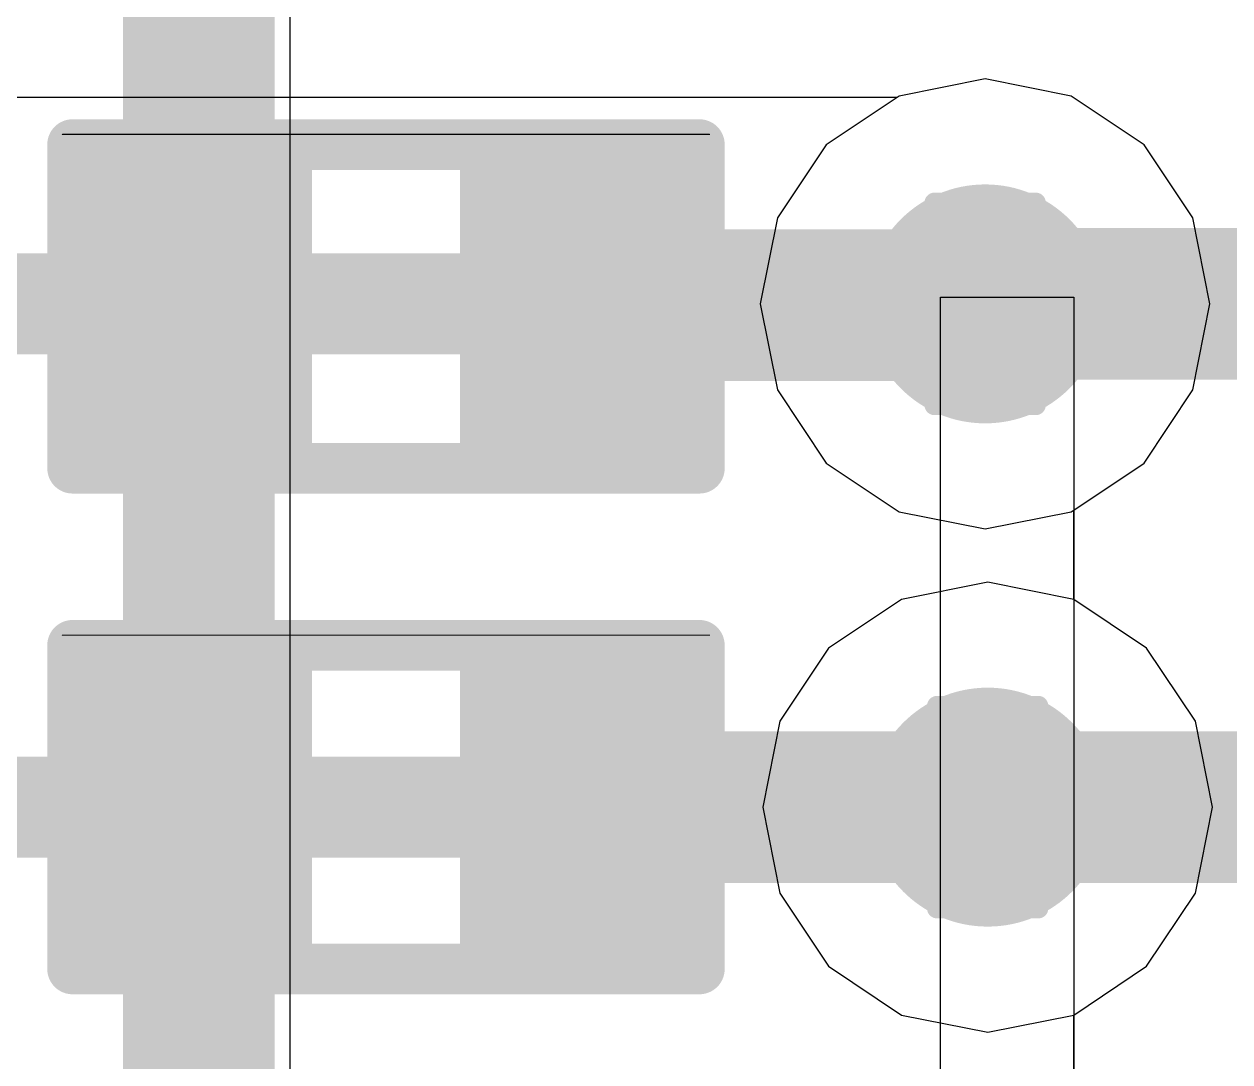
# Model space of a CAD drawing. Header units: inches. Extents: x 0 to 198, y 0 to 199.
# Drawn here: x 3.1088 to 3.228, y 2.4573 to 2.5599 of the extents above; entities that cross this region are included whole.
import ezdxf

# ---------------------------------------------------------------- set-up
doc = ezdxf.new("R2010")
doc.units = ezdxf.units.IN
doc.header["$MEASUREMENT"] = 0
for name, color, linetype in [('Bottom Layer', 5, 'Continuous'), ('Drill Drawing', 1, 'Continuous'), ('Layer 1', 16, 'Continuous'), ('Layer 2', 76, 'Continuous'), ('Top Layer', 1, 'Continuous'), ('Top Overlay', 2, 'Continuous'), ('Top Paste', 8, 'Continuous'), ('Top Solder', 216, 'Continuous'), ('Via Holes', 16, 'Continuous')]:
    doc.layers.add(name, color=color, linetype=linetype)

# ---------------------------------------------------------------- blocks, each defined once
blk = doc.blocks.new('R___0402_115')
at = {"layer": 'Top Layer'}
for points in [[(-0.0275, -0.0125), (-0.0275, 0.0125), (-0.0095, 0.0125), (-0.0095, -0.0125)], [(0.0095, -0.0125), (0.0095, 0.0125), (0.0275, 0.0125), (0.0275, -0.0125)]]:
    blk.add_hatch(color=1, dxfattribs=at).paths.add_polyline_path(points)
at = {"layer": 'Top Paste'}
for points in [[(-0.0275, -0.0125), (-0.0275, 0.0125), (-0.0095, 0.0125), (-0.0095, -0.0125)], [(0.0095, -0.0125), (0.0095, 0.0125), (0.0275, 0.0125), (0.0275, -0.0125)]]:
    blk.add_hatch(color=8, dxfattribs=at).paths.add_polyline_path(points)
at = {"layer": 'Top Solder'}
for points in [[(-0.02967, -0.01467), (-0.02967, 0.01467), (-0.00733, 0.01467), (-0.00733, -0.01467)], [(0.00733, -0.01467), (0.00733, 0.01467), (0.02967, 0.01467), (0.02967, -0.01467)]]:
    blk.add_hatch(color=216, dxfattribs=at).paths.add_polyline_path(points)
at = {"layer": 'Top Overlay'}
for points in [[(0.031, 0.016, 0.005, 0.005, 0), (-0.031, 0.016, 0.005, 0.005, 0)], [(-0.031, 0.016, 0.005, 0.005, 0), (-0.031, -0.016, 0.005, 0.005, 0)], [(0.031, 0.016, 0.005, 0.005, 0), (0.031, -0.016, 0.005, 0.005, 0)], [(0.031, -0.016, 0.005, 0.005, 0), (-0.031, -0.016, 0.005, 0.005, 0)], [(0.032, -0.017, 0.000127, 0.000127, 0), (-0.032, -0.017, 0.000127, 0.000127, 0)]]:
    blk.add_lwpolyline(points, format="xyseb", dxfattribs=at)
for points in [[(-0.03225, 0.016, 0.0025, 0.0025, 1), (-0.02975, 0.016, 0.0025, 0.0025, 1)], [(-0.03225, 0.016, 0.0025, 0.0025, 1), (-0.02975, 0.016, 0.0025, 0.0025, 1)], [(0.02975, 0.016, 0.0025, 0.0025, 1), (0.03225, 0.016, 0.0025, 0.0025, 1)], [(0.02975, 0.016, 0.0025, 0.0025, 1), (0.03225, 0.016, 0.0025, 0.0025, 1)], [(-0.03225, -0.016, 0.0025, 0.0025, 1), (-0.02975, -0.016, 0.0025, 0.0025, 1)], [(-0.03225, -0.016, 0.0025, 0.0025, 1), (-0.02975, -0.016, 0.0025, 0.0025, 1)], [(0.02975, -0.016, 0.0025, 0.0025, 1), (0.03225, -0.016, 0.0025, 0.0025, 1)], [(0.02975, -0.016, 0.0025, 0.0025, 1), (0.03225, -0.016, 0.0025, 0.0025, 1)], [(-0.03203, -0.017, 0.0000635, 0.0000635, 1), (-0.03197, -0.017, 0.0000635, 0.0000635, 1)], [(0.03197, -0.017, 0.0000635, 0.0000635, 1), (0.03203, -0.017, 0.0000635, 0.0000635, 1)]]:
    blk.add_lwpolyline(points, format="xyseb", close=True, dxfattribs=at)
blk = doc.blocks.new('R___0402_119')
at = {"layer": 'Top Layer'}
for points in [[(-0.0275, -0.0125), (-0.0275, 0.0125), (-0.0095, 0.0125), (-0.0095, -0.0125)], [(0.0095, -0.0125), (0.0095, 0.0125), (0.0275, 0.0125), (0.0275, -0.0125)]]:
    blk.add_hatch(color=1, dxfattribs=at).paths.add_polyline_path(points)
at = {"layer": 'Top Paste'}
for points in [[(-0.0275, -0.0125), (-0.0275, 0.0125), (-0.0095, 0.0125), (-0.0095, -0.0125)], [(0.0095, -0.0125), (0.0095, 0.0125), (0.0275, 0.0125), (0.0275, -0.0125)]]:
    blk.add_hatch(color=8, dxfattribs=at).paths.add_polyline_path(points)
at = {"layer": 'Top Solder'}
for points in [[(-0.02967, -0.01467), (-0.02967, 0.01467), (-0.00733, 0.01467), (-0.00733, -0.01467)], [(0.00733, -0.01467), (0.00733, 0.01467), (0.02967, 0.01467), (0.02967, -0.01467)]]:
    blk.add_hatch(color=216, dxfattribs=at).paths.add_polyline_path(points)
at = {"layer": 'Top Overlay'}
for points in [[(0.031, 0.016, 0.005, 0.005, 0), (-0.031, 0.016, 0.005, 0.005, 0)], [(-0.031, 0.016, 0.005, 0.005, 0), (-0.031, -0.016, 0.005, 0.005, 0)], [(0.031, 0.016, 0.005, 0.005, 0), (0.031, -0.016, 0.005, 0.005, 0)], [(0.031, -0.016, 0.005, 0.005, 0), (-0.031, -0.016, 0.005, 0.005, 0)], [(0.032, -0.017, 0.000127, 0.000127, 0), (-0.032, -0.017, 0.000127, 0.000127, 0)]]:
    blk.add_lwpolyline(points, format="xyseb", dxfattribs=at)
for points in [[(-0.03225, 0.016, 0.0025, 0.0025, 1), (-0.02975, 0.016, 0.0025, 0.0025, 1)], [(-0.03225, 0.016, 0.0025, 0.0025, 1), (-0.02975, 0.016, 0.0025, 0.0025, 1)], [(0.02975, 0.016, 0.0025, 0.0025, 1), (0.03225, 0.016, 0.0025, 0.0025, 1)], [(0.02975, 0.016, 0.0025, 0.0025, 1), (0.03225, 0.016, 0.0025, 0.0025, 1)], [(-0.03225, -0.016, 0.0025, 0.0025, 1), (-0.02975, -0.016, 0.0025, 0.0025, 1)], [(-0.03225, -0.016, 0.0025, 0.0025, 1), (-0.02975, -0.016, 0.0025, 0.0025, 1)], [(0.02975, -0.016, 0.0025, 0.0025, 1), (0.03225, -0.016, 0.0025, 0.0025, 1)], [(0.02975, -0.016, 0.0025, 0.0025, 1), (0.03225, -0.016, 0.0025, 0.0025, 1)], [(-0.03203, -0.017, 0.0000635, 0.0000635, 1), (-0.03197, -0.017, 0.0000635, 0.0000635, 1)], [(0.03197, -0.017, 0.0000635, 0.0000635, 1), (0.03203, -0.017, 0.0000635, 0.0000635, 1)]]:
    blk.add_lwpolyline(points, format="xyseb", close=True, dxfattribs=at)

msp = doc.modelspace()

# ---------------------------------------------------------------- hatches: boundary and pattern name
at = {"layer": 'Bottom Layer'}
h = msp.add_hatch(color=5, dxfattribs=at)
edge = h.paths.add_edge_path()
edge.add_arc((3.20384, 2.53228), 0.01181, 0, 360)
h = msp.add_hatch(color=5, dxfattribs=at)
edge = h.paths.add_edge_path()
edge.add_arc((3.20409, 2.48253), 0.01181, 0, 360)
at = {"layer": 'Layer 1'}
h = msp.add_hatch(color=16, dxfattribs=at)
edge = h.paths.add_edge_path()
edge.add_arc((3.20384, 2.53228), 0.01181, 0, 360)
h = msp.add_hatch(color=16, dxfattribs=at)
edge = h.paths.add_edge_path()
edge.add_arc((3.20409, 2.48253), 0.01181, 0, 360)
at = {"layer": 'Layer 2'}
h = msp.add_hatch(color=76, dxfattribs=at)
edge = h.paths.add_edge_path()
edge.add_arc((3.20384, 2.53228), 0.01181, 0, 360)
h = msp.add_hatch(color=76, dxfattribs=at)
edge = h.paths.add_edge_path()
edge.add_arc((3.20409, 2.48253), 0.01181, 0, 360)
at = {"layer": 'Top Layer'}
h = msp.add_hatch(color=1, dxfattribs=at)
edge = h.paths.add_edge_path()
edge.add_arc((3.20384, 2.53228), 0.01181, 0, 360)
h = msp.add_hatch(color=1, dxfattribs=at)
edge = h.paths.add_edge_path()
edge.add_arc((3.20409, 2.48253), 0.01181, 0, 360)
at = {"layer": 'Via Holes'}
h = msp.add_hatch(color=7, dxfattribs=at)
edge = h.paths.add_edge_path()
edge.add_arc((3.20384, 2.53228), 0.00591, 0, 360)
h = msp.add_hatch(color=7, dxfattribs=at)
edge = h.paths.add_edge_path()
edge.add_arc((3.20409, 2.48253), 0.00591, 0, 360)

# ---------------------------------------------------------------- linework, layer by layer
at = {"layer": 'Bottom Layer'}
for p, q in [((3.20384, 2.55452), (3.19533, 2.55282)), ((3.21235, 2.55282), (3.20384, 2.55452)), ((3.1951, 2.55267), (2.93139, 2.55267)), ((3.19533, 2.55282), (3.1951, 2.55267)), ((3.21956, 2.548), (3.21235, 2.55282)), ((3.22438, 2.54079), (3.21956, 2.548)), ((3.22607, 2.53228), (3.22438, 2.54079)), ((3.19944, 2.38253), (3.19944, 2.53295)), ((3.19944, 2.53295), (3.2126, 2.53295)), ((3.2126, 2.53295), (3.2126, 2.38253)), ((3.22438, 2.52377), (3.22607, 2.53228)), ((3.21956, 2.51655), (3.22438, 2.52377)), ((3.2126, 2.5119), (3.21956, 2.51655)), ((3.2126, 2.50307), (3.2126, 2.5119)), ((3.21981, 2.49825), (3.2126, 2.50307)), ((3.22463, 2.49104), (3.21981, 2.49825)), ((3.22632, 2.48253), (3.22463, 2.49104)), ((3.22463, 2.47402), (3.22632, 2.48253)), ((3.21981, 2.4668), (3.22463, 2.47402)), ((3.2126, 2.46198), (3.21981, 2.4668)), ((3.2126, 2.45307), (3.2126, 2.46198))]:
    msp.add_line(p, q, dxfattribs=at)
for points in [[(2.44353, 2.53228, 0.01, 0.01, 0), (3.20384, 2.53228, 0.01, 0.01, 0)], [(2.40959, 2.48253, 0.01, 0.01, 0), (3.20409, 2.48253, 0.01, 0.01, 0)]]:
    msp.add_lwpolyline(points, format="xyseb", dxfattribs=at)
for points in [[(3.20134, 2.53228, 0.005, 0.005, 1), (3.20634, 2.53228, 0.005, 0.005, 1)], [(3.20159, 2.48253, 0.005, 0.005, 1), (3.20659, 2.48253, 0.005, 0.005, 1)]]:
    msp.add_lwpolyline(points, format="xyseb", close=True, dxfattribs=at)
at = {"layer": 'Drill Drawing'}
for points in [[(3.19884, 2.53728, 0.002, 0.002, 0), (3.19884, 2.54228, 0.002, 0.002, 0)], [(3.19884, 2.54228, 0.002, 0.002, 0), (3.20884, 2.54228, 0.002, 0.002, 0)], [(3.20884, 2.53728, 0.002, 0.002, 0), (3.20884, 2.54228, 0.002, 0.002, 0)], [(3.20084, 2.53528, 0.002, 0.002, 0), (3.20084, 2.53828, 0.002, 0.002, 0)], [(3.20084, 2.53828, 0.002, 0.002, 0), (3.20684, 2.53828, 0.002, 0.002, 0)], [(3.20684, 2.53528, 0.002, 0.002, 0), (3.20684, 2.53828, 0.002, 0.002, 0)], [(3.19384, 2.52728, 0.002, 0.002, 0), (3.19384, 2.53728, 0.002, 0.002, 0)], [(3.19384, 2.53728, 0.002, 0.002, 0), (3.19884, 2.53728, 0.002, 0.002, 0)], [(3.20884, 2.53728, 0.002, 0.002, 0), (3.21384, 2.53728, 0.002, 0.002, 0)], [(3.21384, 2.52728, 0.002, 0.002, 0), (3.21384, 2.53728, 0.002, 0.002, 0)], [(3.19784, 2.52928, 0.002, 0.002, 0), (3.19784, 2.53528, 0.002, 0.002, 0)], [(3.19784, 2.53528, 0.002, 0.002, 0), (3.20084, 2.53528, 0.002, 0.002, 0)], [(3.20684, 2.53528, 0.002, 0.002, 0), (3.20984, 2.53528, 0.002, 0.002, 0)], [(3.20984, 2.52928, 0.002, 0.002, 0), (3.20984, 2.53528, 0.002, 0.002, 0)], [(3.19784, 2.52928, 0.002, 0.002, 0), (3.20084, 2.52928, 0.002, 0.002, 0)], [(3.20084, 2.52628, 0.002, 0.002, 0), (3.20084, 2.52928, 0.002, 0.002, 0)], [(3.20684, 2.52928, 0.002, 0.002, 0), (3.20984, 2.52928, 0.002, 0.002, 0)], [(3.20684, 2.52628, 0.002, 0.002, 0), (3.20684, 2.52928, 0.002, 0.002, 0)], [(3.19384, 2.52728, 0.002, 0.002, 0), (3.19884, 2.52728, 0.002, 0.002, 0)], [(3.19884, 2.52228, 0.002, 0.002, 0), (3.19884, 2.52728, 0.002, 0.002, 0)], [(3.20884, 2.52728, 0.002, 0.002, 0), (3.21384, 2.52728, 0.002, 0.002, 0)], [(3.20884, 2.52228, 0.002, 0.002, 0), (3.20884, 2.52728, 0.002, 0.002, 0)], [(3.20084, 2.52628, 0.002, 0.002, 0), (3.20684, 2.52628, 0.002, 0.002, 0)], [(3.19884, 2.52228, 0.002, 0.002, 0), (3.20884, 2.52228, 0.002, 0.002, 0)], [(3.19909, 2.48753, 0.002, 0.002, 0), (3.19909, 2.49253, 0.002, 0.002, 0)], [(3.19909, 2.49253, 0.002, 0.002, 0), (3.20909, 2.49253, 0.002, 0.002, 0)], [(3.20909, 2.48753, 0.002, 0.002, 0), (3.20909, 2.49253, 0.002, 0.002, 0)], [(3.20109, 2.48553, 0.002, 0.002, 0), (3.20109, 2.48853, 0.002, 0.002, 0)], [(3.20109, 2.48853, 0.002, 0.002, 0), (3.20709, 2.48853, 0.002, 0.002, 0)], [(3.20709, 2.48553, 0.002, 0.002, 0), (3.20709, 2.48853, 0.002, 0.002, 0)], [(3.19409, 2.47753, 0.002, 0.002, 0), (3.19409, 2.48753, 0.002, 0.002, 0)], [(3.19409, 2.48753, 0.002, 0.002, 0), (3.19909, 2.48753, 0.002, 0.002, 0)], [(3.20909, 2.48753, 0.002, 0.002, 0), (3.21409, 2.48753, 0.002, 0.002, 0)], [(3.21409, 2.47753, 0.002, 0.002, 0), (3.21409, 2.48753, 0.002, 0.002, 0)], [(3.19809, 2.47953, 0.002, 0.002, 0), (3.19809, 2.48553, 0.002, 0.002, 0)], [(3.19809, 2.48553, 0.002, 0.002, 0), (3.20109, 2.48553, 0.002, 0.002, 0)], [(3.20709, 2.48553, 0.002, 0.002, 0), (3.21009, 2.48553, 0.002, 0.002, 0)], [(3.21009, 2.47953, 0.002, 0.002, 0), (3.21009, 2.48553, 0.002, 0.002, 0)], [(3.19809, 2.47953, 0.002, 0.002, 0), (3.20109, 2.47953, 0.002, 0.002, 0)], [(3.20109, 2.47653, 0.002, 0.002, 0), (3.20109, 2.47953, 0.002, 0.002, 0)], [(3.20709, 2.47953, 0.002, 0.002, 0), (3.21009, 2.47953, 0.002, 0.002, 0)], [(3.20709, 2.47653, 0.002, 0.002, 0), (3.20709, 2.47953, 0.002, 0.002, 0)], [(3.19409, 2.47753, 0.002, 0.002, 0), (3.19909, 2.47753, 0.002, 0.002, 0)], [(3.19909, 2.47253, 0.002, 0.002, 0), (3.19909, 2.47753, 0.002, 0.002, 0)], [(3.20909, 2.47753, 0.002, 0.002, 0), (3.21409, 2.47753, 0.002, 0.002, 0)], [(3.20909, 2.47253, 0.002, 0.002, 0), (3.20909, 2.47753, 0.002, 0.002, 0)], [(3.20109, 2.47653, 0.002, 0.002, 0), (3.20709, 2.47653, 0.002, 0.002, 0)], [(3.19909, 2.47253, 0.002, 0.002, 0), (3.20909, 2.47253, 0.002, 0.002, 0)]]:
    msp.add_lwpolyline(points, format="xyseb", dxfattribs=at)
for points in [[(3.19834, 2.54228, 0.001, 0.001, 1), (3.19934, 2.54228, 0.001, 0.001, 1)], [(3.19834, 2.54228, 0.001, 0.001, 1), (3.19934, 2.54228, 0.001, 0.001, 1)], [(3.20834, 2.54228, 0.001, 0.001, 1), (3.20934, 2.54228, 0.001, 0.001, 1)], [(3.20834, 2.54228, 0.001, 0.001, 1), (3.20934, 2.54228, 0.001, 0.001, 1)], [(3.20034, 2.53828, 0.001, 0.001, 1), (3.20134, 2.53828, 0.001, 0.001, 1)], [(3.20034, 2.53828, 0.001, 0.001, 1), (3.20134, 2.53828, 0.001, 0.001, 1)], [(3.20634, 2.53828, 0.001, 0.001, 1), (3.20734, 2.53828, 0.001, 0.001, 1)], [(3.20634, 2.53828, 0.001, 0.001, 1), (3.20734, 2.53828, 0.001, 0.001, 1)], [(3.19334, 2.53728, 0.001, 0.001, 1), (3.19434, 2.53728, 0.001, 0.001, 1)], [(3.19334, 2.53728, 0.001, 0.001, 1), (3.19434, 2.53728, 0.001, 0.001, 1)], [(3.19834, 2.53728, 0.001, 0.001, 1), (3.19934, 2.53728, 0.001, 0.001, 1)], [(3.19834, 2.53728, 0.001, 0.001, 1), (3.19934, 2.53728, 0.001, 0.001, 1)], [(3.20834, 2.53728, 0.001, 0.001, 1), (3.20934, 2.53728, 0.001, 0.001, 1)], [(3.20834, 2.53728, 0.001, 0.001, 1), (3.20934, 2.53728, 0.001, 0.001, 1)], [(3.21334, 2.53728, 0.001, 0.001, 1), (3.21434, 2.53728, 0.001, 0.001, 1)], [(3.21334, 2.53728, 0.001, 0.001, 1), (3.21434, 2.53728, 0.001, 0.001, 1)], [(3.19734, 2.53528, 0.001, 0.001, 1), (3.19834, 2.53528, 0.001, 0.001, 1)], [(3.19734, 2.53528, 0.001, 0.001, 1), (3.19834, 2.53528, 0.001, 0.001, 1)], [(3.20034, 2.53528, 0.001, 0.001, 1), (3.20134, 2.53528, 0.001, 0.001, 1)], [(3.20034, 2.53528, 0.001, 0.001, 1), (3.20134, 2.53528, 0.001, 0.001, 1)], [(3.20634, 2.53528, 0.001, 0.001, 1), (3.20734, 2.53528, 0.001, 0.001, 1)], [(3.20634, 2.53528, 0.001, 0.001, 1), (3.20734, 2.53528, 0.001, 0.001, 1)], [(3.20934, 2.53528, 0.001, 0.001, 1), (3.21034, 2.53528, 0.001, 0.001, 1)], [(3.20934, 2.53528, 0.001, 0.001, 1), (3.21034, 2.53528, 0.001, 0.001, 1)], [(3.19734, 2.52928, 0.001, 0.001, 1), (3.19834, 2.52928, 0.001, 0.001, 1)], [(3.19734, 2.52928, 0.001, 0.001, 1), (3.19834, 2.52928, 0.001, 0.001, 1)], [(3.20034, 2.52928, 0.001, 0.001, 1), (3.20134, 2.52928, 0.001, 0.001, 1)], [(3.20034, 2.52928, 0.001, 0.001, 1), (3.20134, 2.52928, 0.001, 0.001, 1)], [(3.20634, 2.52928, 0.001, 0.001, 1), (3.20734, 2.52928, 0.001, 0.001, 1)], [(3.20634, 2.52928, 0.001, 0.001, 1), (3.20734, 2.52928, 0.001, 0.001, 1)], [(3.20934, 2.52928, 0.001, 0.001, 1), (3.21034, 2.52928, 0.001, 0.001, 1)], [(3.20934, 2.52928, 0.001, 0.001, 1), (3.21034, 2.52928, 0.001, 0.001, 1)], [(3.19334, 2.52728, 0.001, 0.001, 1), (3.19434, 2.52728, 0.001, 0.001, 1)], [(3.19334, 2.52728, 0.001, 0.001, 1), (3.19434, 2.52728, 0.001, 0.001, 1)], [(3.19834, 2.52728, 0.001, 0.001, 1), (3.19934, 2.52728, 0.001, 0.001, 1)], [(3.19834, 2.52728, 0.001, 0.001, 1), (3.19934, 2.52728, 0.001, 0.001, 1)], [(3.20834, 2.52728, 0.001, 0.001, 1), (3.20934, 2.52728, 0.001, 0.001, 1)], [(3.20834, 2.52728, 0.001, 0.001, 1), (3.20934, 2.52728, 0.001, 0.001, 1)], [(3.21334, 2.52728, 0.001, 0.001, 1), (3.21434, 2.52728, 0.001, 0.001, 1)], [(3.21334, 2.52728, 0.001, 0.001, 1), (3.21434, 2.52728, 0.001, 0.001, 1)], [(3.20034, 2.52628, 0.001, 0.001, 1), (3.20134, 2.52628, 0.001, 0.001, 1)], [(3.20034, 2.52628, 0.001, 0.001, 1), (3.20134, 2.52628, 0.001, 0.001, 1)], [(3.20634, 2.52628, 0.001, 0.001, 1), (3.20734, 2.52628, 0.001, 0.001, 1)], [(3.20634, 2.52628, 0.001, 0.001, 1), (3.20734, 2.52628, 0.001, 0.001, 1)], [(3.19834, 2.52228, 0.001, 0.001, 1), (3.19934, 2.52228, 0.001, 0.001, 1)], [(3.19834, 2.52228, 0.001, 0.001, 1), (3.19934, 2.52228, 0.001, 0.001, 1)], [(3.20834, 2.52228, 0.001, 0.001, 1), (3.20934, 2.52228, 0.001, 0.001, 1)], [(3.20834, 2.52228, 0.001, 0.001, 1), (3.20934, 2.52228, 0.001, 0.001, 1)], [(3.19859, 2.49253, 0.001, 0.001, 1), (3.19959, 2.49253, 0.001, 0.001, 1)], [(3.19859, 2.49253, 0.001, 0.001, 1), (3.19959, 2.49253, 0.001, 0.001, 1)], [(3.20859, 2.49253, 0.001, 0.001, 1), (3.20959, 2.49253, 0.001, 0.001, 1)], [(3.20859, 2.49253, 0.001, 0.001, 1), (3.20959, 2.49253, 0.001, 0.001, 1)], [(3.20059, 2.48853, 0.001, 0.001, 1), (3.20159, 2.48853, 0.001, 0.001, 1)], [(3.20059, 2.48853, 0.001, 0.001, 1), (3.20159, 2.48853, 0.001, 0.001, 1)], [(3.20659, 2.48853, 0.001, 0.001, 1), (3.20759, 2.48853, 0.001, 0.001, 1)], [(3.20659, 2.48853, 0.001, 0.001, 1), (3.20759, 2.48853, 0.001, 0.001, 1)], [(3.19359, 2.48753, 0.001, 0.001, 1), (3.19459, 2.48753, 0.001, 0.001, 1)], [(3.19359, 2.48753, 0.001, 0.001, 1), (3.19459, 2.48753, 0.001, 0.001, 1)], [(3.19859, 2.48753, 0.001, 0.001, 1), (3.19959, 2.48753, 0.001, 0.001, 1)], [(3.19859, 2.48753, 0.001, 0.001, 1), (3.19959, 2.48753, 0.001, 0.001, 1)], [(3.20859, 2.48753, 0.001, 0.001, 1), (3.20959, 2.48753, 0.001, 0.001, 1)], [(3.20859, 2.48753, 0.001, 0.001, 1), (3.20959, 2.48753, 0.001, 0.001, 1)], [(3.21359, 2.48753, 0.001, 0.001, 1), (3.21459, 2.48753, 0.001, 0.001, 1)], [(3.21359, 2.48753, 0.001, 0.001, 1), (3.21459, 2.48753, 0.001, 0.001, 1)], [(3.19759, 2.48553, 0.001, 0.001, 1), (3.19859, 2.48553, 0.001, 0.001, 1)], [(3.19759, 2.48553, 0.001, 0.001, 1), (3.19859, 2.48553, 0.001, 0.001, 1)], [(3.20059, 2.48553, 0.001, 0.001, 1), (3.20159, 2.48553, 0.001, 0.001, 1)], [(3.20059, 2.48553, 0.001, 0.001, 1), (3.20159, 2.48553, 0.001, 0.001, 1)], [(3.20659, 2.48553, 0.001, 0.001, 1), (3.20759, 2.48553, 0.001, 0.001, 1)], [(3.20659, 2.48553, 0.001, 0.001, 1), (3.20759, 2.48553, 0.001, 0.001, 1)], [(3.20959, 2.48553, 0.001, 0.001, 1), (3.21059, 2.48553, 0.001, 0.001, 1)], [(3.20959, 2.48553, 0.001, 0.001, 1), (3.21059, 2.48553, 0.001, 0.001, 1)], [(3.19759, 2.47953, 0.001, 0.001, 1), (3.19859, 2.47953, 0.001, 0.001, 1)], [(3.19759, 2.47953, 0.001, 0.001, 1), (3.19859, 2.47953, 0.001, 0.001, 1)], [(3.20059, 2.47953, 0.001, 0.001, 1), (3.20159, 2.47953, 0.001, 0.001, 1)], [(3.20059, 2.47953, 0.001, 0.001, 1), (3.20159, 2.47953, 0.001, 0.001, 1)], [(3.20659, 2.47953, 0.001, 0.001, 1), (3.20759, 2.47953, 0.001, 0.001, 1)], [(3.20659, 2.47953, 0.001, 0.001, 1), (3.20759, 2.47953, 0.001, 0.001, 1)], [(3.20959, 2.47953, 0.001, 0.001, 1), (3.21059, 2.47953, 0.001, 0.001, 1)], [(3.20959, 2.47953, 0.001, 0.001, 1), (3.21059, 2.47953, 0.001, 0.001, 1)], [(3.19359, 2.47753, 0.001, 0.001, 1), (3.19459, 2.47753, 0.001, 0.001, 1)], [(3.19359, 2.47753, 0.001, 0.001, 1), (3.19459, 2.47753, 0.001, 0.001, 1)], [(3.19859, 2.47753, 0.001, 0.001, 1), (3.19959, 2.47753, 0.001, 0.001, 1)], [(3.19859, 2.47753, 0.001, 0.001, 1), (3.19959, 2.47753, 0.001, 0.001, 1)], [(3.20859, 2.47753, 0.001, 0.001, 1), (3.20959, 2.47753, 0.001, 0.001, 1)], [(3.20859, 2.47753, 0.001, 0.001, 1), (3.20959, 2.47753, 0.001, 0.001, 1)], [(3.21359, 2.47753, 0.001, 0.001, 1), (3.21459, 2.47753, 0.001, 0.001, 1)], [(3.21359, 2.47753, 0.001, 0.001, 1), (3.21459, 2.47753, 0.001, 0.001, 1)], [(3.20059, 2.47653, 0.001, 0.001, 1), (3.20159, 2.47653, 0.001, 0.001, 1)], [(3.20059, 2.47653, 0.001, 0.001, 1), (3.20159, 2.47653, 0.001, 0.001, 1)], [(3.20659, 2.47653, 0.001, 0.001, 1), (3.20759, 2.47653, 0.001, 0.001, 1)], [(3.20659, 2.47653, 0.001, 0.001, 1), (3.20759, 2.47653, 0.001, 0.001, 1)], [(3.19859, 2.47253, 0.001, 0.001, 1), (3.19959, 2.47253, 0.001, 0.001, 1)], [(3.19859, 2.47253, 0.001, 0.001, 1), (3.19959, 2.47253, 0.001, 0.001, 1)], [(3.20859, 2.47253, 0.001, 0.001, 1), (3.20959, 2.47253, 0.001, 0.001, 1)], [(3.20859, 2.47253, 0.001, 0.001, 1), (3.20959, 2.47253, 0.001, 0.001, 1)]]:
    msp.add_lwpolyline(points, format="xyseb", close=True, dxfattribs=at)
at = {"layer": 'Layer 1'}
for p, q in [((3.20384, 2.55452), (3.19533, 2.55282)), ((3.21235, 2.55282), (3.20384, 2.55452)), ((3.19533, 2.55282), (3.18811, 2.548)), ((3.21956, 2.548), (3.21235, 2.55282)), ((3.18811, 2.548), (3.18329, 2.54079)), ((3.22438, 2.54079), (3.21956, 2.548)), ((3.18329, 2.54079), (3.1816, 2.53228)), ((3.22607, 2.53228), (3.22438, 2.54079)), ((3.1816, 2.53228), (3.18329, 2.52377)), ((3.22438, 2.52377), (3.22607, 2.53228)), ((3.18329, 2.52377), (3.18811, 2.51655)), ((3.21956, 2.51655), (3.22438, 2.52377)), ((3.18811, 2.51655), (3.19533, 2.51173)), ((3.21235, 2.51173), (3.21956, 2.51655)), ((3.19533, 2.51173), (3.20384, 2.51004)), ((3.20384, 2.51004), (3.21235, 2.51173)), ((3.20409, 2.50477), (3.19558, 2.50307)), ((3.2126, 2.50307), (3.20409, 2.50477)), ((3.19558, 2.50307), (3.18836, 2.49825)), ((3.21981, 2.49825), (3.2126, 2.50307)), ((3.18836, 2.49825), (3.18354, 2.49104)), ((3.22463, 2.49104), (3.21981, 2.49825)), ((3.18354, 2.49104), (3.18185, 2.48253)), ((3.22632, 2.48253), (3.22463, 2.49104)), ((3.18185, 2.48253), (3.18354, 2.47402)), ((3.22463, 2.47402), (3.22632, 2.48253)), ((3.18354, 2.47402), (3.18836, 2.4668)), ((3.21981, 2.4668), (3.22463, 2.47402)), ((3.18836, 2.4668), (3.19558, 2.46198)), ((3.2126, 2.46198), (3.21981, 2.4668)), ((3.19558, 2.46198), (3.20409, 2.46029)), ((3.20409, 2.46029), (3.2126, 2.46198))]:
    msp.add_line(p, q, dxfattribs=at)
at = {"layer": 'Layer 2'}
for p, q in [((3.20384, 2.55452), (3.19533, 2.55282)), ((3.21235, 2.55282), (3.20384, 2.55452)), ((3.19533, 2.55282), (3.18811, 2.548)), ((3.21956, 2.548), (3.21235, 2.55282)), ((3.18811, 2.548), (3.18329, 2.54079)), ((3.22438, 2.54079), (3.21956, 2.548)), ((3.18329, 2.54079), (3.1816, 2.53228)), ((3.22607, 2.53228), (3.22438, 2.54079)), ((3.1816, 2.53228), (3.18329, 2.52377)), ((3.22438, 2.52377), (3.22607, 2.53228)), ((3.18329, 2.52377), (3.18811, 2.51655)), ((3.21956, 2.51655), (3.22438, 2.52377)), ((3.18811, 2.51655), (3.19533, 2.51173)), ((3.21235, 2.51173), (3.21956, 2.51655)), ((3.19533, 2.51173), (3.20384, 2.51004)), ((3.20384, 2.51004), (3.21235, 2.51173)), ((3.20409, 2.50477), (3.19558, 2.50307)), ((3.2126, 2.50307), (3.20409, 2.50477)), ((3.19558, 2.50307), (3.18836, 2.49825)), ((3.21981, 2.49825), (3.2126, 2.50307)), ((3.18836, 2.49825), (3.18354, 2.49104)), ((3.22463, 2.49104), (3.21981, 2.49825)), ((3.18354, 2.49104), (3.18185, 2.48253)), ((3.22632, 2.48253), (3.22463, 2.49104)), ((3.18185, 2.48253), (3.18354, 2.47402)), ((3.22463, 2.47402), (3.22632, 2.48253)), ((3.18354, 2.47402), (3.18836, 2.4668)), ((3.21981, 2.4668), (3.22463, 2.47402)), ((3.18836, 2.4668), (3.19558, 2.46198)), ((3.2126, 2.46198), (3.21981, 2.4668)), ((3.19558, 2.46198), (3.20409, 2.46029)), ((3.20409, 2.46029), (3.2126, 2.46198))]:
    msp.add_line(p, q, dxfattribs=at)
at = {"layer": 'Top Layer'}
msp.add_line((3.13508, 2.58677), (3.13508, 2.31703), dxfattribs=at)
for points in [[(3.12608, 2.53203, 0.015, 0.015, 0), (3.12608, 2.63192, 0.015, 0.015, 0)], [(3.12608, 2.48253, 0.015, 0.015, 0), (3.12608, 2.53203, 0.015, 0.015, 0)], [(3.16308, 2.53203, 0.015, 0.015, 0), (3.1632, 2.53215, 0.015, 0.015, 0)], [(3.1632, 2.53215, 0.015, 0.015, 0), (3.20371, 2.53215, 0.015, 0.015, 0)], [(3.20371, 2.53215, 0.015, 0.015, 0), (3.20384, 2.53228, 0.015, 0.015, 0)], [(3.20384, 2.53228, 0.015, 0.015, 0), (3.26304, 2.53228, 0.015, 0.015, 0)], [(3.12608, 2.38253, 0.015, 0.015, 0), (3.12608, 2.48253, 0.015, 0.015, 0)], [(3.16308, 2.48253, 0.015, 0.015, 0), (3.20409, 2.48253, 0.015, 0.015, 0)], [(3.20409, 2.48253, 0.015, 0.015, 0), (3.26329, 2.48253, 0.015, 0.015, 0)]]:
    msp.add_lwpolyline(points, format="xyseb", dxfattribs=at)
for points in [[(3.12233, 2.53203, 0.0075, 0.0075, 1), (3.12983, 2.53203, 0.0075, 0.0075, 1)], [(3.12233, 2.53203, 0.0075, 0.0075, 1), (3.12983, 2.53203, 0.0075, 0.0075, 1)], [(3.15933, 2.53203, 0.0075, 0.0075, 1), (3.16683, 2.53203, 0.0075, 0.0075, 1)], [(3.15945, 2.53215, 0.0075, 0.0075, 1), (3.16695, 2.53215, 0.0075, 0.0075, 1)], [(3.15945, 2.53215, 0.0075, 0.0075, 1), (3.16695, 2.53215, 0.0075, 0.0075, 1)], [(3.19996, 2.53215, 0.0075, 0.0075, 1), (3.20746, 2.53215, 0.0075, 0.0075, 1)], [(3.19996, 2.53215, 0.0075, 0.0075, 1), (3.20746, 2.53215, 0.0075, 0.0075, 1)], [(3.20009, 2.53228, 0.0075, 0.0075, 1), (3.20759, 2.53228, 0.0075, 0.0075, 1)], [(3.20009, 2.53228, 0.0075, 0.0075, 1), (3.20759, 2.53228, 0.0075, 0.0075, 1)], [(3.12233, 2.48253, 0.0075, 0.0075, 1), (3.12983, 2.48253, 0.0075, 0.0075, 1)], [(3.12233, 2.48253, 0.0075, 0.0075, 1), (3.12983, 2.48253, 0.0075, 0.0075, 1)], [(3.15933, 2.48253, 0.0075, 0.0075, 1), (3.16683, 2.48253, 0.0075, 0.0075, 1)], [(3.20034, 2.48253, 0.0075, 0.0075, 1), (3.20784, 2.48253, 0.0075, 0.0075, 1)], [(3.20034, 2.48253, 0.0075, 0.0075, 1), (3.20784, 2.48253, 0.0075, 0.0075, 1)]]:
    msp.add_lwpolyline(points, format="xyseb", close=True, dxfattribs=at)

# ---------------------------------------------------------------- block references
at = {"rotation": 180}
for name, p in [('R___0402_119', (3.14458, 2.53203)), ('R___0402_115', (3.14458, 2.48253))]:
    msp.add_blockref(name, p, dxfattribs=at)

doc.saveas('drawing.dxf')
